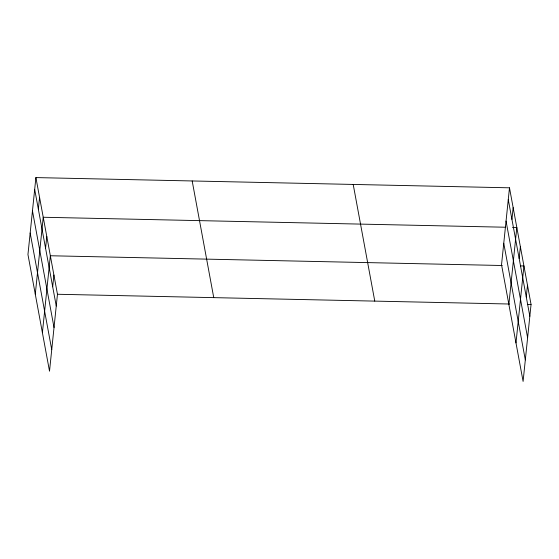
<?xml version="1.0" encoding="UTF-8"?>
<svg xmlns="http://www.w3.org/2000/svg" width="559" height="559" viewBox="0 0 559 559"><rect width="100%" height="100%" fill="white"/><g stroke="black" fill="none" stroke-linecap="round" stroke-linejoin="round"><path stroke-width="0.84" d="M35.902 177.587L27.95 254.52L49.513 371.19L57.465 294.265L35.902 177.587L509.487 187.81L531.05 304.48L523.098 381.413L501.535 264.735L509.487 187.81M38.347 209.199L39.563 197.425M35.28 294.188L43.232 217.255L505.532 227.233M45.572 248.287L46.788 236.506M42.4 332.689L50.345 255.756L502.227 265.511M52.686 286.788L53.909 275.007M511.932 219.421L513.155 207.641M508.865 304.41L516.816 227.478L512.477 227.387M519.157 258.51L520.373 246.729M515.985 342.912L523.937 265.979L520.464 265.902M526.278 297.011L527.493 285.23M57.465 294.265L509.347 304.012M527.577 304.403L531.05 304.48M508.271 199.591L529.834 316.261M506.049 221.084L527.612 337.762M503.757 243.242L525.32 359.912M353.204 184.435L374.768 301.105M192.184 180.962L213.748 297.633M34.686 189.368L56.249 306.039M32.464 210.869L54.027 327.539M30.172 233.019L51.735 349.689"/></g></svg>
